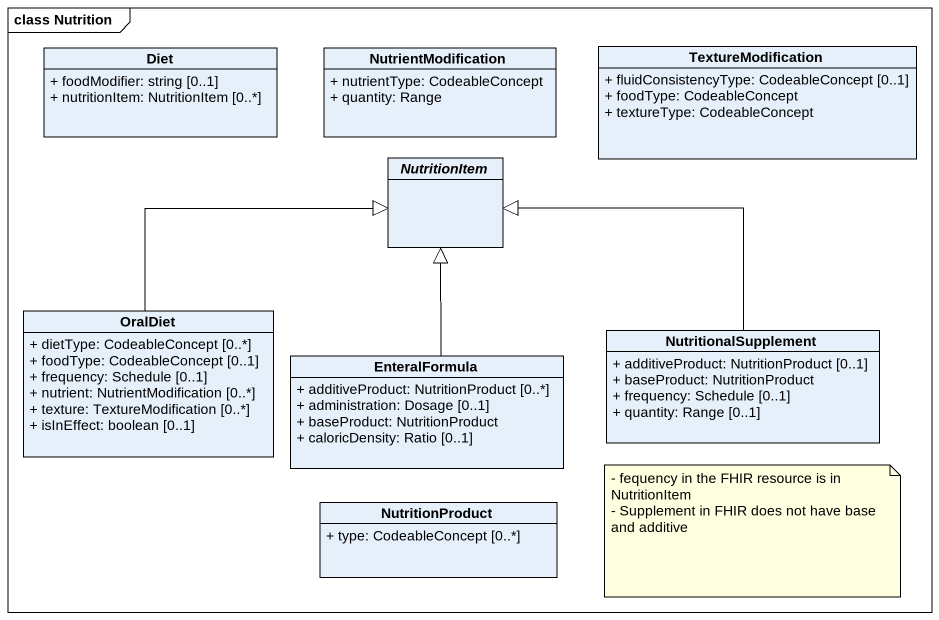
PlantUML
@startuml
mainframe class Nutrition
hide circle
hide empty members
skinparam classAttributeIconSize 0
class Diet {
  + foodModifier: string [0..1]
  + nutritionItem: NutritionItem [0..*]
}
class NutrientModification {
  + nutrientType: CodeableConcept
  + quantity: Range
}
class TextureModification {
  + fluidConsistencyType: CodeableConcept [0..1]
  + foodType: CodeableConcept
  + textureType: CodeableConcept
}
abstract class NutritionItem
class OralDiet {
  + dietType: CodeableConcept [0..*]
  + foodType: CodeableConcept [0..1]
  + frequency: Schedule [0..1]
  + nutrient: NutrientModification [0..*]
  + texture: TextureModification [0..*]
  + isInEffect: boolean [0..1]
}
class NutritionalSupplement {
  + additiveProduct: NutritionProduct [0..1]
  + baseProduct: NutritionProduct
  + frequency: Schedule [0..1]
  + quantity: Range [0..1]
}
class EnteralFormula {
  + additiveProduct: NutritionProduct [0..*]
  + administration: Dosage [0..1]
  + baseProduct: NutritionProduct
  + caloricDensity: Ratio [0..1]
}
class NutritionProduct {
  + type: CodeableConcept [0..*]
}
OralDiet -up-|> NutritionItem
NutritionalSupplement -up-|> NutritionItem
EnteralFormula -up-|> NutritionItem
note as N1
  - fequency in the FHIR resource is in NutritionItem
  - Supplement in FHIR does not have base and additive
end note
@enduml
